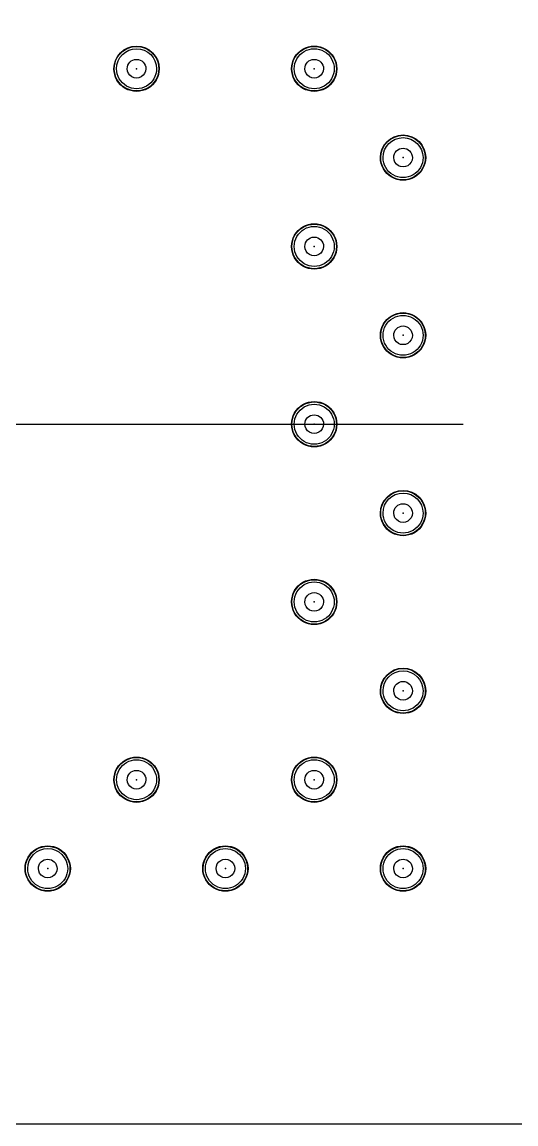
# Model space of a CAD drawing. Header units: millimetres. Extents: x 24815 to 37444, y -10619 to 6020.
# Drawn here: x 35116.46 to 35123.52, y 344.01 to 359.76 of the extents above; entities that cross this region are included whole.
import ezdxf

# ---------------------------------------------------------------- set-up
doc = ezdxf.new("R2010")
doc.units = ezdxf.units.MM
doc.linetypes.add('CENTER1', pattern=[10, 7, -1, 1, -1])

# ---------------------------------------------------------------- blocks, each defined once
blk = doc.blocks.new('A$C3CC6408C')
at = {"color": 2}
blk.add_line((-36.124, -39.4), (-16.624, -39.4), dxfattribs=at)
blk.add_line((-36.124, -39.4), (-16.624, -39.4), dxfattribs=at)
at = {"color": 2, "extrusion": (0, 0, -1)}
for centre, major_axis, start_param, end_param in [((-21.294, -34.32), (0.229, 0.229), 3.926991, 7.068583), ((-21.294, -34.32), (0.229, 0.229), 3.926991, 7.068583), ((-21.294, -34.32), (-0.225, 0.225), 5.497787, 8.63938), ((-21.294, -34.32), (-0.225, 0.225), 5.497787, 8.63938), ((-18.754, -34.32), (-0.229, 0.229), 5.497787, 8.63938), ((-18.754, -34.32), (-0.229, 0.229), 5.497787, 8.63938), ((-18.754, -34.32), (-0.225, 0.225), 5.497787, 8.63938), ((-18.754, -34.32), (-0.225, 0.225), 5.497787, 8.63938), ((-21.294, -34.32), (0.202, 0.202), 3.926991, 7.068583), ((-21.294, -34.32), (0.202, 0.202), 3.926991, 7.068583), ((-21.294, -34.32), (0.202, 0.202), 3.926991, 7.068583), ((-21.294, -34.32), (0.202, 0.202), 3.926991, 7.068583), ((-21.294, -34.32), (0.202, 0.202), 3.926991, 7.068583), ((-21.294, -34.32), (0.202, 0.202), 3.926991, 7.068583), ((-21.294, -34.32), (0.202, 0.202), 3.926991, 7.068583), ((-21.294, -34.32), (0.202, 0.202), 3.926991, 7.068583), ((-21.294, -34.32), (0.202, 0.202), 3.926991, 7.068583), ((-21.294, -34.32), (0.202, 0.202), 3.926991, 7.068583), ((-21.294, -34.32), (0.202, 0.202), 3.926991, 7.068583), ((-18.754, -34.32), (-0.202, 0.202), 5.497787, 8.63938), ((-18.754, -34.32), (-0.202, 0.202), 5.497787, 8.63938), ((-18.754, -34.32), (-0.202, 0.202), 5.497787, 8.63938), ((-18.754, -34.32), (-0.202, 0.202), 5.497787, 8.63938), ((-18.754, -34.32), (-0.202, 0.202), 5.497787, 8.63938), ((-18.754, -34.32), (-0.202, 0.202), 5.497787, 8.63938), ((-18.754, -34.32), (-0.202, 0.202), 5.497787, 8.63938), ((-18.754, -34.32), (-0.202, 0.202), 5.497787, 8.63938), ((-18.754, -34.32), (-0.202, 0.202), 5.497787, 8.63938), ((-18.754, -34.32), (-0.202, 0.202), 5.497787, 8.63938), ((-18.754, -34.32), (-0.202, 0.202), 5.497787, 8.63938), ((-21.294, -34.32), (0.229, 0.229), 0.785398, 3.926991), ((-21.294, -34.32), (0.229, 0.229), 0.785398, 3.926991), ((-21.294, -34.32), (-0.225, 0.225), 2.356194, 5.497787), ((-21.294, -34.32), (-0.225, 0.225), 2.356194, 5.497787), ((-21.294, -34.32), (-0.202, 0.202), 2.356194, 5.497787), ((-21.294, -34.32), (-0.202, 0.202), 2.356194, 5.497787), ((-21.294, -34.32), (-0.202, 0.202), 2.356194, 5.497787), ((-21.294, -34.32), (-0.202, 0.202), 2.356194, 5.497787), ((-21.294, -34.32), (-0.202, 0.202), 2.356194, 5.497787), ((-21.294, -34.32), (-0.202, 0.202), 2.356194, 5.497787), ((-21.294, -34.32), (-0.202, 0.202), 2.356194, 5.497787), ((-21.294, -34.32), (-0.202, 0.202), 2.356194, 5.497787), ((-21.294, -34.32), (-0.202, 0.202), 2.356194, 5.497787), ((-21.294, -34.32), (-0.202, 0.202), 2.356194, 5.497787), ((-21.294, -34.32), (-0.202, 0.202), 2.356194, 5.497787), ((-21.294, -34.32), (0.0943, 0.0943), 3.926991, 7.068583), ((-21.294, -34.32), (0.0943, 0.0943), 3.926991, 7.068583), ((-21.294, -34.32), (0.0943, 0.0943), 0.785398, 3.926991), ((-21.294, -34.32), (0.0943, 0.0943), 0.785398, 3.926991), ((-18.754, -34.32), (0.229, 0.229), 0.785398, 3.926991), ((-18.754, -34.32), (0.229, 0.229), 0.785398, 3.926991), ((-18.754, -34.32), (0.225, 0.225), 0.785398, 3.926991), ((-18.754, -34.32), (0.225, 0.225), 0.785398, 3.926991), ((-18.754, -34.32), (0.202, 0.202), 0.785398, 3.926991), ((-18.754, -34.32), (0.202, 0.202), 0.785398, 3.926991), ((-18.754, -34.32), (0.202, 0.202), 0.785398, 3.926991), ((-18.754, -34.32), (0.202, 0.202), 0.785398, 3.926991), ((-18.754, -34.32), (0.202, 0.202), 0.785398, 3.926991), ((-18.754, -34.32), (0.202, 0.202), 0.785398, 3.926991), ((-18.754, -34.32), (0.202, 0.202), 0.785398, 3.926991), ((-18.754, -34.32), (0.202, 0.202), 0.785398, 3.926991), ((-18.754, -34.32), (0.202, 0.202), 0.785398, 3.926991), ((-18.754, -34.32), (0.202, 0.202), 0.785398, 3.926991), ((-18.754, -34.32), (0.202, 0.202), 0.785398, 3.926991), ((-18.754, -34.32), (0.0943, 0.0943), 3.926991, 7.068583), ((-18.754, -34.32), (0.0943, 0.0943), 3.926991, 7.068583), ((-18.754, -34.32), (0.0943, 0.0943), 0.785398, 3.926991), ((-18.754, -34.32), (0.0943, 0.0943), 0.785398, 3.926991), ((-17.484, -35.59), (0.229, 0.229), 3.926991, 7.068583), ((-17.484, -35.59), (0.229, 0.229), 3.926991, 7.068583), ((-17.484, -35.59), (0.225, 0.225), 3.926991, 7.068583), ((-17.484, -35.59), (0.225, 0.225), 3.926991, 7.068583), ((-17.484, -35.59), (0.202, 0.202), 3.926991, 7.068583), ((-17.484, -35.59), (0.202, 0.202), 3.926991, 7.068583), ((-17.484, -35.59), (0.202, 0.202), 3.926991, 7.068583), ((-17.484, -35.59), (0.202, 0.202), 3.926991, 7.068583), ((-17.484, -35.59), (0.202, 0.202), 3.926991, 7.068583), ((-17.484, -35.59), (0.202, 0.202), 3.926991, 7.068583), ((-17.484, -35.59), (0.202, 0.202), 3.926991, 7.068583), ((-17.484, -35.59), (0.202, 0.202), 3.926991, 7.068583), ((-17.484, -35.59), (0.202, 0.202), 3.926991, 7.068583), ((-17.484, -35.59), (0.202, 0.202), 3.926991, 7.068583), ((-17.484, -35.59), (0.202, 0.202), 3.926991, 7.068583), ((-17.484, -35.59), (0.0943, 0.0943), 3.926991, 7.068583), ((-17.484, -35.59), (0.0943, 0.0943), 3.926991, 7.068583), ((-17.484, -35.59), (-0.229, 0.229), 2.356194, 5.497787), ((-17.484, -35.59), (-0.229, 0.229), 2.356194, 5.497787), ((-17.484, -35.59), (-0.225, 0.225), 2.356194, 5.497787), ((-17.484, -35.59), (-0.225, 0.225), 2.356194, 5.497787), ((-17.484, -35.59), (-0.202, 0.202), 2.356194, 5.497787), ((-17.484, -35.59), (-0.202, 0.202), 2.356194, 5.497787), ((-17.484, -35.59), (-0.202, 0.202), 2.356194, 5.497787), ((-17.484, -35.59), (-0.202, 0.202), 2.356194, 5.497787), ((-17.484, -35.59), (-0.202, 0.202), 2.356194, 5.497787), ((-17.484, -35.59), (-0.202, 0.202), 2.356194, 5.497787), ((-17.484, -35.59), (-0.202, 0.202), 2.356194, 5.497787), ((-17.484, -35.59), (-0.202, 0.202), 2.356194, 5.497787), ((-17.484, -35.59), (-0.202, 0.202), 2.356194, 5.497787), ((-17.484, -35.59), (-0.202, 0.202), 2.356194, 5.497787), ((-17.484, -35.59), (-0.202, 0.202), 2.356194, 5.497787), ((-17.484, -35.59), (0.0943, 0.0943), 0.785398, 3.926991), ((-17.484, -35.59), (0.0943, 0.0943), 0.785398, 3.926991), ((-18.754, -36.86), (-0.225, 0.225), 5.497787, 8.63938), ((-18.754, -36.86), (-0.225, 0.225), 5.497787, 8.63938), ((-18.754, -36.86), (-0.229, 0.229), 5.497787, 8.63938), ((-18.754, -36.86), (-0.229, 0.229), 5.497787, 8.63938), ((-18.754, -36.86), (-0.202, 0.202), 5.497787, 8.63938), ((-18.754, -36.86), (-0.202, 0.202), 5.497787, 8.63938), ((-18.754, -36.86), (-0.202, 0.202), 5.497787, 8.63938), ((-18.754, -36.86), (-0.202, 0.202), 5.497787, 8.63938), ((-18.754, -36.86), (-0.202, 0.202), 5.497787, 8.63938), ((-18.754, -36.86), (-0.202, 0.202), 5.497787, 8.63938), ((-18.754, -36.86), (-0.202, 0.202), 5.497787, 8.63938), ((-18.754, -36.86), (-0.202, 0.202), 5.497787, 8.63938), ((-18.754, -36.86), (-0.202, 0.202), 5.497787, 8.63938), ((-18.754, -36.86), (-0.202, 0.202), 5.497787, 8.63938), ((-18.754, -36.86), (-0.202, 0.202), 5.497787, 8.63938), ((-18.754, -36.86), (0.0943, 0.0943), 3.926991, 7.068583), ((-18.754, -36.86), (0.0943, 0.0943), 3.926991, 7.068583), ((-18.754, -36.86), (-0.229, 0.229), 2.356194, 5.497787), ((-18.754, -36.86), (-0.229, 0.229), 2.356194, 5.497787), ((-18.754, -36.86), (0.225, 0.225), 0.785398, 3.926991), ((-18.754, -36.86), (0.225, 0.225), 0.785398, 3.926991), ((-18.754, -36.86), (-0.202, 0.202), 2.356194, 5.497787), ((-18.754, -36.86), (-0.202, 0.202), 2.356194, 5.497787), ((-18.754, -36.86), (-0.202, 0.202), 2.356194, 5.497787), ((-18.754, -36.86), (-0.202, 0.202), 2.356194, 5.497787), ((-18.754, -36.86), (-0.202, 0.202), 2.356194, 5.497787), ((-18.754, -36.86), (-0.202, 0.202), 2.356194, 5.497787), ((-18.754, -36.86), (-0.202, 0.202), 2.356194, 5.497787), ((-18.754, -36.86), (-0.202, 0.202), 2.356194, 5.497787), ((-18.754, -36.86), (-0.202, 0.202), 2.356194, 5.497787), ((-18.754, -36.86), (-0.202, 0.202), 2.356194, 5.497787), ((-18.754, -36.86), (-0.202, 0.202), 2.356194, 5.497787), ((-18.754, -36.86), (0.0943, 0.0943), 0.785398, 3.926991), ((-18.754, -36.86), (0.0943, 0.0943), 0.785398, 3.926991), ((-17.484, -38.13), (-0.229, 0.229), 5.497787, 8.63938), ((-17.484, -38.13), (-0.229, 0.229), 5.497787, 8.63938), ((-17.484, -38.13), (0.225, 0.225), 3.926991, 7.068583), ((-17.484, -38.13), (0.225, 0.225), 3.926991, 7.068583), ((-17.484, -38.13), (-0.202, 0.202), 5.497787, 8.63938), ((-17.484, -38.13), (-0.202, 0.202), 5.497787, 8.63938), ((-17.484, -38.13), (-0.202, 0.202), 5.497787, 8.63938), ((-17.484, -38.13), (-0.202, 0.202), 5.497787, 8.63938), ((-17.484, -38.13), (-0.202, 0.202), 5.497787, 8.63938), ((-17.484, -38.13), (-0.202, 0.202), 5.497787, 8.63938), ((-17.484, -38.13), (-0.202, 0.202), 5.497787, 8.63938), ((-17.484, -38.13), (-0.202, 0.202), 5.497787, 8.63938), ((-17.484, -38.13), (-0.202, 0.202), 5.497787, 8.63938), ((-17.484, -38.13), (-0.202, 0.202), 5.497787, 8.63938), ((-17.484, -38.13), (-0.202, 0.202), 5.497787, 8.63938), ((-17.484, -38.13), (0.0943, 0.0943), 3.926991, 7.068583), ((-17.484, -38.13), (0.0943, 0.0943), 3.926991, 7.068583), ((-17.484, -38.13), (0.229, 0.229), 0.785398, 3.926991), ((-17.484, -38.13), (0.229, 0.229), 0.785398, 3.926991), ((-17.484, -38.13), (-0.225, 0.225), 2.356194, 5.497787), ((-17.484, -38.13), (-0.225, 0.225), 2.356194, 5.497787), ((-17.484, -38.13), (-0.202, 0.202), 2.356194, 5.497787), ((-17.484, -38.13), (-0.202, 0.202), 2.356194, 5.497787), ((-17.484, -38.13), (-0.202, 0.202), 2.356194, 5.497787), ((-17.484, -38.13), (-0.202, 0.202), 2.356194, 5.497787), ((-17.484, -38.13), (-0.202, 0.202), 2.356194, 5.497787), ((-17.484, -38.13), (-0.202, 0.202), 2.356194, 5.497787), ((-17.484, -38.13), (-0.202, 0.202), 2.356194, 5.497787), ((-17.484, -38.13), (-0.202, 0.202), 2.356194, 5.497787), ((-17.484, -38.13), (-0.202, 0.202), 2.356194, 5.497787), ((-17.484, -38.13), (-0.202, 0.202), 2.356194, 5.497787), ((-17.484, -38.13), (-0.202, 0.202), 2.356194, 5.497787), ((-17.484, -38.13), (0.0943, 0.0943), 0.785398, 3.926991), ((-17.484, -38.13), (0.0943, 0.0943), 0.785398, 3.926991), ((-18.754, -39.4), (-0.229, 0.229), 5.497787, 8.63938), ((-18.754, -39.4), (-0.229, 0.229), 5.497787, 8.63938), ((-18.754, -39.4), (-0.225, 0.225), 5.497787, 8.63938), ((-18.754, -39.4), (-0.225, 0.225), 5.497787, 8.63938), ((-18.754, -39.4), (-0.202, 0.202), 5.497787, 8.63938), ((-18.754, -39.4), (-0.202, 0.202), 5.497787, 8.63938), ((-18.754, -39.4), (-0.202, 0.202), 5.497787, 8.63938), ((-18.754, -39.4), (-0.202, 0.202), 5.497787, 8.63938), ((-18.754, -39.4), (-0.202, 0.202), 5.497787, 8.63938), ((-18.754, -39.4), (-0.202, 0.202), 5.497787, 8.63938), ((-18.754, -39.4), (-0.202, 0.202), 5.497787, 8.63938), ((-18.754, -39.4), (-0.202, 0.202), 5.497787, 8.63938), ((-18.754, -39.4), (-0.202, 0.202), 5.497787, 8.63938), ((-18.754, -39.4), (-0.202, 0.202), 5.497787, 8.63938), ((-18.754, -39.4), (-0.202, 0.202), 5.497787, 8.63938), ((-18.754, -39.4), (0.0943, 0.0943), 3.926991, 7.068583), ((-18.754, -39.4), (0.0943, 0.0943), 3.926991, 7.068583), ((-18.754, -39.4), (0.229, 0.229), 0.785398, 3.926991), ((-18.754, -39.4), (0.229, 0.229), 0.785398, 3.926991), ((-18.754, -39.4), (0.225, 0.225), 0.785398, 3.926991), ((-18.754, -39.4), (0.225, 0.225), 0.785398, 3.926991), ((-18.754, -39.4), (0.202, 0.202), 0.785398, 3.926991), ((-18.754, -39.4), (0.202, 0.202), 0.785398, 3.926991), ((-18.754, -39.4), (0.202, 0.202), 0.785398, 3.926991), ((-18.754, -39.4), (0.202, 0.202), 0.785398, 3.926991), ((-18.754, -39.4), (0.202, 0.202), 0.785398, 3.926991), ((-18.754, -39.4), (0.202, 0.202), 0.785398, 3.926991), ((-18.754, -39.4), (0.202, 0.202), 0.785398, 3.926991), ((-18.754, -39.4), (0.202, 0.202), 0.785398, 3.926991), ((-18.754, -39.4), (0.202, 0.202), 0.785398, 3.926991), ((-18.754, -39.4), (0.202, 0.202), 0.785398, 3.926991), ((-18.754, -39.4), (0.202, 0.202), 0.785398, 3.926991), ((-18.754, -39.4), (0.0943, 0.0943), 0.785398, 3.926991), ((-18.754, -39.4), (0.0943, 0.0943), 0.785398, 3.926991), ((-17.484, -40.67), (0.229, 0.229), 3.926991, 7.068583), ((-17.484, -40.67), (0.229, 0.229), 3.926991, 7.068583), ((-17.484, -40.67), (-0.225, 0.225), 5.497787, 8.63938), ((-17.484, -40.67), (-0.225, 0.225), 5.497787, 8.63938), ((-17.484, -40.67), (0.202, 0.202), 3.926991, 7.068583), ((-17.484, -40.67), (0.202, 0.202), 3.926991, 7.068583), ((-17.484, -40.67), (0.202, 0.202), 3.926991, 7.068583), ((-17.484, -40.67), (0.202, 0.202), 3.926991, 7.068583), ((-17.484, -40.67), (0.202, 0.202), 3.926991, 7.068583), ((-17.484, -40.67), (0.202, 0.202), 3.926991, 7.068583), ((-17.484, -40.67), (0.202, 0.202), 3.926991, 7.068583), ((-17.484, -40.67), (0.202, 0.202), 3.926991, 7.068583), ((-17.484, -40.67), (0.202, 0.202), 3.926991, 7.068583), ((-17.484, -40.67), (0.202, 0.202), 3.926991, 7.068583), ((-17.484, -40.67), (0.202, 0.202), 3.926991, 7.068583), ((-17.484, -40.67), (0.0943, 0.0943), 3.926991, 7.068583), ((-17.484, -40.67), (0.0943, 0.0943), 3.926991, 7.068583), ((-17.484, -40.67), (0.229, 0.229), 0.785398, 3.926991), ((-17.484, -40.67), (0.229, 0.229), 0.785398, 3.926991), ((-17.484, -40.67), (-0.225, 0.225), 2.356194, 5.497787), ((-17.484, -40.67), (-0.225, 0.225), 2.356194, 5.497787), ((-17.484, -40.67), (-0.202, 0.202), 2.356194, 5.497787), ((-17.484, -40.67), (-0.202, 0.202), 2.356194, 5.497787), ((-17.484, -40.67), (-0.202, 0.202), 2.356194, 5.497787), ((-17.484, -40.67), (-0.202, 0.202), 2.356194, 5.497787), ((-17.484, -40.67), (-0.202, 0.202), 2.356194, 5.497787), ((-17.484, -40.67), (-0.202, 0.202), 2.356194, 5.497787), ((-17.484, -40.67), (-0.202, 0.202), 2.356194, 5.497787), ((-17.484, -40.67), (-0.202, 0.202), 2.356194, 5.497787), ((-17.484, -40.67), (-0.202, 0.202), 2.356194, 5.497787), ((-17.484, -40.67), (-0.202, 0.202), 2.356194, 5.497787), ((-17.484, -40.67), (-0.202, 0.202), 2.356194, 5.497787), ((-17.484, -40.67), (0.0943, 0.0943), 0.785398, 3.926991), ((-17.484, -40.67), (0.0943, 0.0943), 0.785398, 3.926991), ((-18.754, -41.94), (-0.229, 0.229), 5.497787, 8.63938), ((-18.754, -41.94), (-0.229, 0.229), 5.497787, 8.63938), ((-18.754, -41.94), (-0.225, 0.225), 5.497787, 8.63938), ((-18.754, -41.94), (-0.225, 0.225), 5.497787, 8.63938), ((-18.754, -41.94), (-0.202, 0.202), 5.497787, 8.63938), ((-18.754, -41.94), (-0.202, 0.202), 5.497787, 8.63938), ((-18.754, -41.94), (-0.202, 0.202), 5.497787, 8.63938), ((-18.754, -41.94), (-0.202, 0.202), 5.497787, 8.63938), ((-18.754, -41.94), (-0.202, 0.202), 5.497787, 8.63938), ((-18.754, -41.94), (-0.202, 0.202), 5.497787, 8.63938), ((-18.754, -41.94), (-0.202, 0.202), 5.497787, 8.63938), ((-18.754, -41.94), (-0.202, 0.202), 5.497787, 8.63938), ((-18.754, -41.94), (-0.202, 0.202), 5.497787, 8.63938), ((-18.754, -41.94), (-0.202, 0.202), 5.497787, 8.63938), ((-18.754, -41.94), (-0.202, 0.202), 5.497787, 8.63938), ((-18.754, -41.94), (0.0943, 0.0943), 3.926991, 7.068583), ((-18.754, -41.94), (0.0943, 0.0943), 3.926991, 7.068583), ((-18.754, -41.94), (-0.229, 0.229), 2.356194, 5.497787), ((-18.754, -41.94), (-0.229, 0.229), 2.356194, 5.497787), ((-18.754, -41.94), (0.225, 0.225), 0.785398, 3.926991), ((-18.754, -41.94), (0.225, 0.225), 0.785398, 3.926991), ((-18.754, -41.94), (-0.202, 0.202), 2.356194, 5.497787), ((-18.754, -41.94), (-0.202, 0.202), 2.356194, 5.497787), ((-18.754, -41.94), (-0.202, 0.202), 2.356194, 5.497787), ((-18.754, -41.94), (-0.202, 0.202), 2.356194, 5.497787), ((-18.754, -41.94), (-0.202, 0.202), 2.356194, 5.497787), ((-18.754, -41.94), (-0.202, 0.202), 2.356194, 5.497787), ((-18.754, -41.94), (-0.202, 0.202), 2.356194, 5.497787), ((-18.754, -41.94), (-0.202, 0.202), 2.356194, 5.497787), ((-18.754, -41.94), (-0.202, 0.202), 2.356194, 5.497787), ((-18.754, -41.94), (-0.202, 0.202), 2.356194, 5.497787), ((-18.754, -41.94), (-0.202, 0.202), 2.356194, 5.497787), ((-18.754, -41.94), (0.0943, 0.0943), 0.785398, 3.926991), ((-18.754, -41.94), (0.0943, 0.0943), 0.785398, 3.926991), ((-17.484, -43.21), (0.229, 0.229), 3.926991, 7.068583), ((-17.484, -43.21), (0.229, 0.229), 3.926991, 7.068583), ((-17.484, -43.21), (0.225, 0.225), 3.926991, 7.068583), ((-17.484, -43.21), (0.225, 0.225), 3.926991, 7.068583), ((-17.484, -43.21), (0.202, 0.202), 3.926991, 7.068583), ((-17.484, -43.21), (0.202, 0.202), 3.926991, 7.068583), ((-17.484, -43.21), (0.202, 0.202), 3.926991, 7.068583), ((-17.484, -43.21), (0.202, 0.202), 3.926991, 7.068583), ((-17.484, -43.21), (0.202, 0.202), 3.926991, 7.068583), ((-17.484, -43.21), (0.202, 0.202), 3.926991, 7.068583), ((-17.484, -43.21), (0.202, 0.202), 3.926991, 7.068583), ((-17.484, -43.21), (0.202, 0.202), 3.926991, 7.068583), ((-17.484, -43.21), (0.202, 0.202), 3.926991, 7.068583), ((-17.484, -43.21), (0.202, 0.202), 3.926991, 7.068583), ((-17.484, -43.21), (0.202, 0.202), 3.926991, 7.068583), ((-17.484, -43.21), (0.0943, 0.0943), 3.926991, 7.068583), ((-17.484, -43.21), (0.0943, 0.0943), 3.926991, 7.068583), ((-17.484, -43.21), (-0.229, 0.229), 2.356194, 5.497787), ((-17.484, -43.21), (-0.229, 0.229), 2.356194, 5.497787), ((-17.484, -43.21), (-0.225, 0.225), 2.356194, 5.497787), ((-17.484, -43.21), (-0.225, 0.225), 2.356194, 5.497787), ((-17.484, -43.21), (-0.202, 0.202), 2.356194, 5.497787), ((-17.484, -43.21), (-0.202, 0.202), 2.356194, 5.497787), ((-17.484, -43.21), (-0.202, 0.202), 2.356194, 5.497787), ((-17.484, -43.21), (-0.202, 0.202), 2.356194, 5.497787), ((-17.484, -43.21), (-0.202, 0.202), 2.356194, 5.497787), ((-17.484, -43.21), (-0.202, 0.202), 2.356194, 5.497787), ((-17.484, -43.21), (-0.202, 0.202), 2.356194, 5.497787), ((-17.484, -43.21), (-0.202, 0.202), 2.356194, 5.497787), ((-17.484, -43.21), (-0.202, 0.202), 2.356194, 5.497787), ((-17.484, -43.21), (-0.202, 0.202), 2.356194, 5.497787), ((-17.484, -43.21), (-0.202, 0.202), 2.356194, 5.497787), ((-17.484, -43.21), (0.0943, 0.0943), 0.785398, 3.926991), ((-17.484, -43.21), (0.0943, 0.0943), 0.785398, 3.926991), ((-21.294, -44.48), (-0.229, 0.229), 5.497787, 8.63938), ((-21.294, -44.48), (-0.229, 0.229), 5.497787, 8.63938), ((-21.294, -44.48), (-0.225, 0.225), 5.497787, 8.63938), ((-21.294, -44.48), (-0.225, 0.225), 5.497787, 8.63938), ((-21.294, -44.48), (-0.202, 0.202), 5.497787, 8.63938), ((-21.294, -44.48), (-0.202, 0.202), 5.497787, 8.63938), ((-21.294, -44.48), (-0.202, 0.202), 5.497787, 8.63938), ((-21.294, -44.48), (-0.202, 0.202), 5.497787, 8.63938), ((-21.294, -44.48), (-0.202, 0.202), 5.497787, 8.63938), ((-21.294, -44.48), (-0.202, 0.202), 5.497787, 8.63938), ((-21.294, -44.48), (-0.202, 0.202), 5.497787, 8.63938), ((-21.294, -44.48), (-0.202, 0.202), 5.497787, 8.63938), ((-21.294, -44.48), (-0.202, 0.202), 5.497787, 8.63938), ((-21.294, -44.48), (-0.202, 0.202), 5.497787, 8.63938), ((-21.294, -44.48), (-0.202, 0.202), 5.497787, 8.63938), ((-18.754, -44.48), (-0.229, 0.229), 5.497787, 8.63938), ((-18.754, -44.48), (-0.229, 0.229), 5.497787, 8.63938), ((-18.754, -44.48), (-0.225, 0.225), 5.497787, 8.63938), ((-18.754, -44.48), (-0.225, 0.225), 5.497787, 8.63938), ((-18.754, -44.48), (-0.202, 0.202), 5.497787, 8.63938), ((-18.754, -44.48), (-0.202, 0.202), 5.497787, 8.63938), ((-18.754, -44.48), (-0.202, 0.202), 5.497787, 8.63938), ((-18.754, -44.48), (-0.202, 0.202), 5.497787, 8.63938), ((-18.754, -44.48), (-0.202, 0.202), 5.497787, 8.63938), ((-18.754, -44.48), (-0.202, 0.202), 5.497787, 8.63938), ((-18.754, -44.48), (-0.202, 0.202), 5.497787, 8.63938), ((-18.754, -44.48), (-0.202, 0.202), 5.497787, 8.63938), ((-18.754, -44.48), (-0.202, 0.202), 5.497787, 8.63938), ((-18.754, -44.48), (-0.202, 0.202), 5.497787, 8.63938), ((-18.754, -44.48), (-0.202, 0.202), 5.497787, 8.63938), ((-21.294, -44.48), (0.0943, 0.0943), 3.926991, 7.068583), ((-21.294, -44.48), (0.0943, 0.0943), 3.926991, 7.068583), ((-18.754, -44.48), (0.0943, 0.0943), 3.926991, 7.068583), ((-18.754, -44.48), (0.0943, 0.0943), 3.926991, 7.068583), ((-21.294, -44.48), (0.229, 0.229), 0.785398, 3.926991), ((-21.294, -44.48), (0.229, 0.229), 0.785398, 3.926991), ((-21.294, -44.48), (-0.225, 0.225), 2.356194, 5.497787), ((-21.294, -44.48), (-0.225, 0.225), 2.356194, 5.497787), ((-21.294, -44.48), (-0.202, 0.202), 2.356194, 5.497787), ((-21.294, -44.48), (-0.202, 0.202), 2.356194, 5.497787), ((-21.294, -44.48), (-0.202, 0.202), 2.356194, 5.497787), ((-21.294, -44.48), (-0.202, 0.202), 2.356194, 5.497787), ((-21.294, -44.48), (-0.202, 0.202), 2.356194, 5.497787), ((-21.294, -44.48), (-0.202, 0.202), 2.356194, 5.497787), ((-21.294, -44.48), (-0.202, 0.202), 2.356194, 5.497787), ((-21.294, -44.48), (-0.202, 0.202), 2.356194, 5.497787), ((-21.294, -44.48), (-0.202, 0.202), 2.356194, 5.497787), ((-21.294, -44.48), (-0.202, 0.202), 2.356194, 5.497787), ((-21.294, -44.48), (-0.202, 0.202), 2.356194, 5.497787), ((-21.294, -44.48), (0.0943, 0.0943), 0.785398, 3.926991), ((-21.294, -44.48), (0.0943, 0.0943), 0.785398, 3.926991), ((-18.754, -44.48), (0.229, 0.229), 0.785398, 3.926991), ((-18.754, -44.48), (0.229, 0.229), 0.785398, 3.926991), ((-18.754, -44.48), (0.225, 0.225), 0.785398, 3.926991), ((-18.754, -44.48), (0.225, 0.225), 0.785398, 3.926991), ((-18.754, -44.48), (0.202, 0.202), 0.785398, 3.926991), ((-18.754, -44.48), (0.202, 0.202), 0.785398, 3.926991), ((-18.754, -44.48), (0.202, 0.202), 0.785398, 3.926991), ((-18.754, -44.48), (0.202, 0.202), 0.785398, 3.926991), ((-18.754, -44.48), (0.202, 0.202), 0.785398, 3.926991), ((-18.754, -44.48), (0.202, 0.202), 0.785398, 3.926991), ((-18.754, -44.48), (0.202, 0.202), 0.785398, 3.926991), ((-18.754, -44.48), (0.202, 0.202), 0.785398, 3.926991), ((-18.754, -44.48), (0.202, 0.202), 0.785398, 3.926991), ((-18.754, -44.48), (0.202, 0.202), 0.785398, 3.926991), ((-18.754, -44.48), (0.202, 0.202), 0.785398, 3.926991), ((-18.754, -44.48), (0.0943, 0.0943), 0.785398, 3.926991), ((-18.754, -44.48), (0.0943, 0.0943), 0.785398, 3.926991), ((-22.564, -45.75), (-0.229, 0.229), 5.497787, 8.63938), ((-22.564, -45.75), (-0.229, 0.229), 5.497787, 8.63938), ((-22.564, -45.75), (-0.225, 0.225), 5.497787, 8.63938), ((-22.564, -45.75), (-0.225, 0.225), 5.497787, 8.63938), ((-22.564, -45.75), (0.202, 0.202), 3.926991, 7.068583), ((-22.564, -45.75), (0.202, 0.202), 3.926991, 7.068583), ((-22.564, -45.75), (0.202, 0.202), 3.926991, 7.068583), ((-22.564, -45.75), (0.202, 0.202), 3.926991, 7.068583), ((-22.564, -45.75), (0.202, 0.202), 3.926991, 7.068583), ((-22.564, -45.75), (0.202, 0.202), 3.926991, 7.068583), ((-22.564, -45.75), (0.202, 0.202), 3.926991, 7.068583), ((-22.564, -45.75), (0.202, 0.202), 3.926991, 7.068583), ((-22.564, -45.75), (0.202, 0.202), 3.926991, 7.068583), ((-22.564, -45.75), (0.202, 0.202), 3.926991, 7.068583), ((-22.564, -45.75), (0.202, 0.202), 3.926991, 7.068583), ((-20.024, -45.75), (-0.229, 0.229), 5.497787, 8.63938), ((-20.024, -45.75), (-0.229, 0.229), 5.497787, 8.63938), ((-20.024, -45.75), (0.225, 0.225), 3.926991, 7.068583), ((-20.024, -45.75), (0.225, 0.225), 3.926991, 7.068583), ((-20.024, -45.75), (-0.202, 0.202), 5.497787, 8.63938), ((-20.024, -45.75), (-0.202, 0.202), 5.497787, 8.63938), ((-20.024, -45.75), (-0.202, 0.202), 5.497787, 8.63938), ((-20.024, -45.75), (-0.202, 0.202), 5.497787, 8.63938), ((-20.024, -45.75), (-0.202, 0.202), 5.497787, 8.63938), ((-20.024, -45.75), (-0.202, 0.202), 5.497787, 8.63938), ((-20.024, -45.75), (-0.202, 0.202), 5.497787, 8.63938), ((-20.024, -45.75), (-0.202, 0.202), 5.497787, 8.63938), ((-20.024, -45.75), (-0.202, 0.202), 5.497787, 8.63938), ((-20.024, -45.75), (-0.202, 0.202), 5.497787, 8.63938), ((-20.024, -45.75), (-0.202, 0.202), 5.497787, 8.63938), ((-17.484, -45.75), (-0.229, 0.229), 5.497787, 8.63938), ((-17.484, -45.75), (-0.229, 0.229), 5.497787, 8.63938), ((-17.484, -45.75), (0.225, 0.225), 3.926991, 7.068583), ((-17.484, -45.75), (0.225, 0.225), 3.926991, 7.068583), ((-17.484, -45.75), (-0.202, 0.202), 5.497787, 8.63938), ((-17.484, -45.75), (-0.202, 0.202), 5.497787, 8.63938), ((-17.484, -45.75), (-0.202, 0.202), 5.497787, 8.63938), ((-17.484, -45.75), (-0.202, 0.202), 5.497787, 8.63938), ((-17.484, -45.75), (-0.202, 0.202), 5.497787, 8.63938), ((-17.484, -45.75), (-0.202, 0.202), 5.497787, 8.63938), ((-17.484, -45.75), (-0.202, 0.202), 5.497787, 8.63938), ((-17.484, -45.75), (-0.202, 0.202), 5.497787, 8.63938), ((-17.484, -45.75), (-0.202, 0.202), 5.497787, 8.63938), ((-17.484, -45.75), (-0.202, 0.202), 5.497787, 8.63938), ((-17.484, -45.75), (-0.202, 0.202), 5.497787, 8.63938), ((-22.564, -45.75), (0.0943, 0.0943), 3.926991, 7.068583), ((-22.564, -45.75), (0.0943, 0.0943), 3.926991, 7.068583), ((-20.024, -45.75), (-0.0943, 0.0943), 5.497787, 8.63938), ((-20.024, -45.75), (-0.0943, 0.0943), 5.497787, 8.63938), ((-17.484, -45.75), (0.0943, 0.0943), 3.926991, 7.068583), ((-17.484, -45.75), (0.0943, 0.0943), 3.926991, 7.068583), ((-22.564, -45.75), (0.229, 0.229), 0.785398, 3.926991), ((-22.564, -45.75), (0.229, 0.229), 0.785398, 3.926991), ((-22.564, -45.75), (0.225, 0.225), 0.785398, 3.926991), ((-22.564, -45.75), (0.225, 0.225), 0.785398, 3.926991), ((-22.564, -45.75), (0.202, 0.202), 0.785398, 3.926991), ((-22.564, -45.75), (0.202, 0.202), 0.785398, 3.926991), ((-22.564, -45.75), (0.202, 0.202), 0.785398, 3.926991), ((-22.564, -45.75), (0.202, 0.202), 0.785398, 3.926991), ((-22.564, -45.75), (0.202, 0.202), 0.785398, 3.926991), ((-22.564, -45.75), (0.202, 0.202), 0.785398, 3.926991), ((-22.564, -45.75), (0.202, 0.202), 0.785398, 3.926991), ((-22.564, -45.75), (0.202, 0.202), 0.785398, 3.926991), ((-22.564, -45.75), (0.202, 0.202), 0.785398, 3.926991), ((-22.564, -45.75), (0.202, 0.202), 0.785398, 3.926991), ((-22.564, -45.75), (0.202, 0.202), 0.785398, 3.926991), ((-22.564, -45.75), (-0.0943, 0.0943), 2.356194, 5.497787), ((-22.564, -45.75), (-0.0943, 0.0943), 2.356194, 5.497787), ((-20.024, -45.75), (0.229, 0.229), 0.785398, 3.926991), ((-20.024, -45.75), (0.229, 0.229), 0.785398, 3.926991), ((-20.024, -45.75), (0.225, 0.225), 0.785398, 3.926991), ((-20.024, -45.75), (0.225, 0.225), 0.785398, 3.926991), ((-20.024, -45.75), (0.202, 0.202), 0.785398, 3.926991), ((-20.024, -45.75), (0.202, 0.202), 0.785398, 3.926991), ((-20.024, -45.75), (0.202, 0.202), 0.785398, 3.926991), ((-20.024, -45.75), (0.202, 0.202), 0.785398, 3.926991), ((-20.024, -45.75), (0.202, 0.202), 0.785398, 3.926991), ((-20.024, -45.75), (0.202, 0.202), 0.785398, 3.926991), ((-20.024, -45.75), (0.202, 0.202), 0.785398, 3.926991), ((-20.024, -45.75), (0.202, 0.202), 0.785398, 3.926991), ((-20.024, -45.75), (0.202, 0.202), 0.785398, 3.926991), ((-20.024, -45.75), (0.202, 0.202), 0.785398, 3.926991), ((-20.024, -45.75), (0.202, 0.202), 0.785398, 3.926991), ((-20.024, -45.75), (-0.0943, 0.0943), 2.356194, 5.497787), ((-20.024, -45.75), (-0.0943, 0.0943), 2.356194, 5.497787), ((-17.484, -45.75), (0.229, 0.229), 0.785398, 3.926991), ((-17.484, -45.75), (0.229, 0.229), 0.785398, 3.926991), ((-17.484, -45.75), (-0.225, 0.225), 2.356194, 5.497787), ((-17.484, -45.75), (-0.225, 0.225), 2.356194, 5.497787), ((-17.484, -45.75), (-0.202, 0.202), 2.356194, 5.497787), ((-17.484, -45.75), (-0.202, 0.202), 2.356194, 5.497787), ((-17.484, -45.75), (-0.202, 0.202), 2.356194, 5.497787), ((-17.484, -45.75), (-0.202, 0.202), 2.356194, 5.497787), ((-17.484, -45.75), (-0.202, 0.202), 2.356194, 5.497787), ((-17.484, -45.75), (-0.202, 0.202), 2.356194, 5.497787), ((-17.484, -45.75), (-0.202, 0.202), 2.356194, 5.497787), ((-17.484, -45.75), (-0.202, 0.202), 2.356194, 5.497787), ((-17.484, -45.75), (-0.202, 0.202), 2.356194, 5.497787), ((-17.484, -45.75), (-0.202, 0.202), 2.356194, 5.497787), ((-17.484, -45.75), (-0.202, 0.202), 2.356194, 5.497787), ((-17.484, -45.75), (0.0943, 0.0943), 0.785398, 3.926991), ((-17.484, -45.75), (0.0943, 0.0943), 0.785398, 3.926991)]:
    blk.add_ellipse(centre, major_axis=major_axis, ratio=1, start_param=start_param, end_param=end_param, dxfattribs=at)
at = {"color": 2}
for p in [(-21.294, -34.32), (-18.754, -34.32), (-17.484, -35.59), (-18.754, -36.86), (-17.484, -38.13), (-18.754, -39.4), (-17.484, -40.67), (-18.754, -41.94), (-17.484, -43.21), (-21.294, -44.48), (-18.754, -44.48), (-22.564, -45.75), (-20.024, -45.75), (-17.484, -45.75)]:
    blk.add_point(p, dxfattribs=at)
blk = doc.blocks.new('A$C43293707')
at = {"linetype": 'CENTER1'}
blk.add_line((183.5, 0), (194.5, 0), dxfattribs=at)
at = {"color": 1}
blk.add_lwpolyline([(-20.5, -10), (209.5, -10), (209.5, 10), (-20.5, 10)], close=True, dxfattribs=at)
blk = doc.blocks.new('A$C2A0E6E33')
for name, p in [('A$C3CC6408C', (311.474, -35.1)), ('A$C43293707', (96, -74.5))]:
    blk.add_blockref(name, p)
blk = doc.blocks.new('A$C5DC13BC3')
blk.add_blockref('A$C2A0E6E33', (-347, -418.5))

msp = doc.modelspace()

# ---------------------------------------------------------------- block references
msp.add_blockref('A$C5DC13BC3', (35174.91675, 847.01411))

doc.saveas('drawing.dxf')
